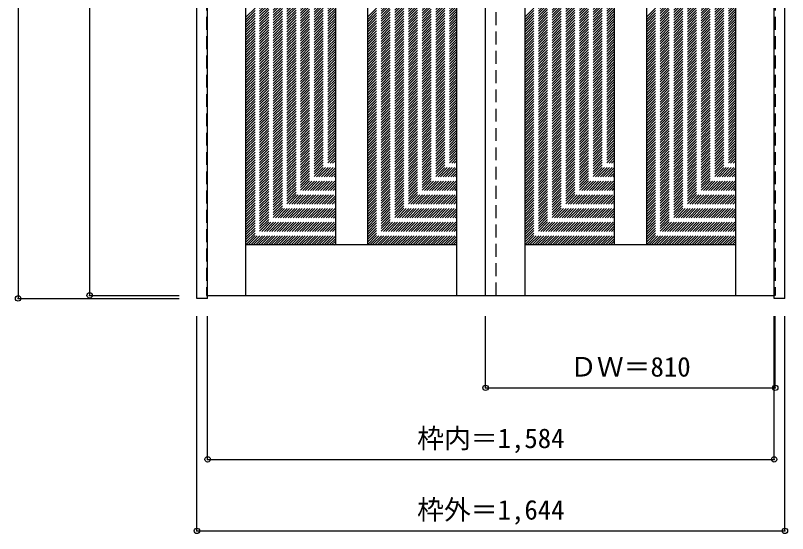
# Model space of a CAD drawing. Units: millimetres, scale not verified. Extents: x -1358 to 888, y -1727 to 1173.
# Drawn here: x -1271 to 888, y -1727 to -278 of the extents above; entities that cross this region are included whole.
import ezdxf
from ezdxf.enums import TextEntityAlignment as Align

# ---------------------------------------------------------------- set-up
doc = ezdxf.new("R2010")
doc.units = ezdxf.units.MM
doc.header["$LTSCALE"] = 30
doc.header["$PDMODE"] = 32
doc.header["$PDSIZE"] = 15
doc.linetypes.add('DASHED1', pattern=[1.8, 1.2, -0.6])
doc.layers.add('0-0', color=4, linetype='DASHED1')
doc.layers.add('0-1_寸法', color=7, linetype='Continuous')
doc.styles.add('ＭＳ ゴシック', font='')
doc.styles.get('ＭＳ ゴシック').set_extended_font_data('MS Gothic')

msp = doc.modelspace()

# ---------------------------------------------------------------- linework, layer by layer
at = {"layer": '0-0', "color": 3, "linetype": 'Continuous'}
for p, q in [((-763.76, -1069.67), (-763.76, 1165.83)), ((-733.76, -1069.67), (-733.76, 1165.83)), ((850.24, -1060.63), (850.24, 1165.83)), ((880.24, -1069.67), (880.24, 1165.83)), ((-626.76, -1061.17), (-626.76, 1121.83)), ((-36.76, -1061.17), (-36.76, 1121.83)), ((43.24, -1061.17), (43.24, 1121.83)), ((153.24, 1121.83), (153.24, -1061.17)), ((743.24, -1061.17), (743.24, 1121.83)), ((-376.76, 986.83), (-376.76, -920.17)), ((-286.76, 986.83), (-286.76, -920.17)), ((403.24, 986.83), (403.24, -920.17)), ((493.24, 986.83), (493.24, -920.17)), ((-36.76, -920.17), (-626.76, -920.17)), ((743.24, -920.17), (153.24, -920.17)), ((-733.76, -1069.67), (-763.76, -1069.67)), ((-733.76, -1061.17), (850.24, -1061.17)), ((850.24, -1060.97), (850.24, -1060.63))]:
    msp.add_line(p, q, dxfattribs=at)
at = {"layer": '0-0'}
for p, q in [((-736.76, 1121.83), (-736.76, -1061.17)), ((73.24, -1061.17), (73.24, 1121.83)), ((853.24, 1121.83), (853.24, -1061.17)), ((-626.76, -282.99), (-376.76, -32.99)), ((-626.76, -290.06), (-376.76, -40.06)), ((-286.76, -282.99), (-36.76, -32.99)), ((-286.76, -290.06), (-36.76, -40.06)), ((153.24, -282.99), (403.24, -32.99)), ((153.24, -290.06), (403.24, -40.06)), ((493.24, -282.99), (743.24, -32.99)), ((493.24, -290.06), (743.24, -40.06)), ((-626.76, -297.13), (-376.76, -47.13)), ((-626.76, -304.2), (-376.76, -54.2)), ((-626.76, -311.27), (-376.76, -61.27)), ((-286.76, -297.13), (-36.76, -47.13)), ((-286.76, -304.2), (-36.76, -54.2)), ((-286.76, -311.27), (-36.76, -61.27)), ((153.24, -297.13), (403.24, -47.13)), ((153.24, -304.2), (403.24, -54.2)), ((153.24, -311.27), (403.24, -61.27)), ((493.24, -297.13), (743.24, -47.13)), ((493.24, -304.2), (743.24, -54.2)), ((493.24, -311.27), (743.24, -61.27)), ((-626.76, -318.35), (-376.76, -68.35)), ((-626.76, -325.42), (-376.76, -75.42)), ((-626.76, -332.49), (-376.76, -82.49)), ((-286.76, -318.35), (-36.76, -68.35)), ((-286.76, -325.42), (-36.76, -75.42)), ((-286.76, -332.49), (-36.76, -82.49)), ((153.24, -318.35), (403.24, -68.35)), ((153.24, -325.42), (403.24, -75.42)), ((153.24, -332.49), (403.24, -82.49)), ((493.24, -318.35), (743.24, -68.35)), ((493.24, -325.42), (743.24, -75.42)), ((493.24, -332.49), (743.24, -82.49)), ((-626.76, -339.56), (-376.76, -89.56)), ((-626.76, -346.63), (-376.76, -96.63)), ((-626.76, -353.7), (-376.76, -103.7)), ((-286.76, -339.56), (-36.76, -89.56)), ((-286.76, -346.63), (-36.76, -96.63)), ((-286.76, -353.7), (-36.76, -103.7)), ((153.24, -339.56), (403.24, -89.56)), ((153.24, -346.63), (403.24, -96.63)), ((153.24, -353.7), (403.24, -103.7)), ((493.24, -339.56), (743.24, -89.56)), ((493.24, -346.63), (743.24, -96.63)), ((493.24, -353.7), (743.24, -103.7)), ((-626.76, -360.77), (-376.76, -110.77)), ((-626.76, -367.84), (-376.76, -117.84)), ((-626.76, -374.91), (-376.76, -124.91)), ((-286.76, -360.77), (-36.76, -110.77)), ((-286.76, -367.84), (-36.76, -117.84)), ((-286.76, -374.91), (-36.76, -124.91)), ((153.24, -360.77), (403.24, -110.77)), ((153.24, -367.84), (403.24, -117.84)), ((153.24, -374.91), (403.24, -124.91)), ((493.24, -360.77), (743.24, -110.77)), ((493.24, -367.84), (743.24, -117.84)), ((493.24, -374.91), (743.24, -124.91)), ((-626.76, -381.98), (-376.76, -131.98)), ((-626.76, -389.06), (-376.76, -139.06)), ((-626.76, -396.13), (-376.76, -146.13)), ((-286.76, -381.98), (-36.76, -131.98)), ((-286.76, -389.06), (-36.76, -139.06)), ((-286.76, -396.13), (-36.76, -146.13)), ((153.24, -381.98), (403.24, -131.98)), ((153.24, -389.06), (403.24, -139.06)), ((153.24, -396.13), (403.24, -146.13)), ((493.24, -381.98), (743.24, -131.98)), ((493.24, -389.06), (743.24, -139.06)), ((493.24, -396.13), (743.24, -146.13)), ((-626.76, -403.2), (-376.76, -153.2)), ((-626.76, -410.27), (-376.76, -160.27)), ((-626.76, -417.34), (-376.76, -167.34)), ((-286.76, -403.2), (-36.76, -153.2)), ((-286.76, -410.27), (-36.76, -160.27)), ((-286.76, -417.34), (-36.76, -167.34)), ((153.24, -403.2), (403.24, -153.2)), ((153.24, -410.27), (403.24, -160.27)), ((153.24, -417.34), (403.24, -167.34)), ((493.24, -403.2), (743.24, -153.2)), ((493.24, -410.27), (743.24, -160.27)), ((493.24, -417.34), (743.24, -167.34)), ((-626.76, -424.41), (-376.76, -174.41)), ((-626.76, -431.48), (-376.76, -181.48)), ((-626.76, -438.55), (-376.76, -188.55)), ((-286.76, -424.41), (-36.76, -174.41)), ((-286.76, -431.48), (-36.76, -181.48)), ((-286.76, -438.55), (-36.76, -188.55)), ((153.24, -424.41), (403.24, -174.41)), ((153.24, -431.48), (403.24, -181.48)), ((153.24, -438.55), (403.24, -188.55)), ((493.24, -424.41), (743.24, -174.41)), ((493.24, -431.48), (743.24, -181.48)), ((493.24, -438.55), (743.24, -188.55)), ((-626.76, -445.62), (-376.76, -195.62)), ((-626.76, -452.7), (-376.76, -202.7)), ((-626.76, -459.77), (-376.76, -209.77)), ((-286.76, -445.62), (-36.76, -195.62)), ((-286.76, -452.7), (-36.76, -202.7)), ((-286.76, -459.77), (-36.76, -209.77)), ((153.24, -445.62), (403.24, -195.62)), ((153.24, -452.7), (403.24, -202.7)), ((153.24, -459.77), (403.24, -209.77)), ((493.24, -445.62), (743.24, -195.62)), ((493.24, -452.7), (743.24, -202.7)), ((493.24, -459.77), (743.24, -209.77)), ((-626.76, -466.84), (-376.76, -216.84)), ((-626.76, -473.91), (-376.76, -223.91)), ((-626.76, -480.98), (-376.76, -230.98)), ((-286.76, -466.84), (-36.76, -216.84)), ((-286.76, -473.91), (-36.76, -223.91)), ((-286.76, -480.98), (-36.76, -230.98)), ((153.24, -466.84), (403.24, -216.84)), ((153.24, -473.91), (403.24, -223.91)), ((153.24, -480.98), (403.24, -230.98)), ((493.24, -466.84), (743.24, -216.84)), ((493.24, -473.91), (743.24, -223.91)), ((493.24, -480.98), (743.24, -230.98)), ((-626.76, -488.05), (-376.76, -238.05)), ((-626.76, -495.12), (-376.76, -245.12)), ((-626.76, -502.19), (-376.76, -252.19)), ((-286.76, -488.05), (-36.76, -238.05)), ((-286.76, -495.12), (-36.76, -245.12)), ((-286.76, -502.19), (-36.76, -252.19)), ((153.24, -488.05), (403.24, -238.05)), ((153.24, -495.12), (403.24, -245.12)), ((153.24, -502.19), (403.24, -252.19)), ((493.24, -488.05), (743.24, -238.05)), ((493.24, -495.12), (743.24, -245.12)), ((493.24, -502.19), (743.24, -252.19)), ((-626.76, -509.26), (-376.76, -259.26)), ((-626.76, -516.34), (-376.76, -266.34)), ((-626.76, -523.41), (-376.76, -273.41)), ((-626.76, -530.48), (-376.76, -280.48)), ((-286.76, -509.26), (-36.76, -259.26)), ((-286.76, -516.34), (-36.76, -266.34)), ((-286.76, -523.41), (-36.76, -273.41)), ((-286.76, -530.48), (-36.76, -280.48)), ((153.24, -509.26), (403.24, -259.26)), ((153.24, -516.34), (403.24, -266.34)), ((153.24, -523.41), (403.24, -273.41)), ((153.24, -530.48), (403.24, -280.48)), ((493.24, -509.26), (743.24, -259.26)), ((493.24, -516.34), (743.24, -266.34)), ((493.24, -523.41), (743.24, -273.41)), ((493.24, -530.48), (743.24, -280.48)), ((-626.76, -537.55), (-376.76, -287.55)), ((-626.76, -544.62), (-376.76, -294.62)), ((-626.76, -551.69), (-376.76, -301.69)), ((-286.76, -537.55), (-36.76, -287.55)), ((-286.76, -544.62), (-36.76, -294.62)), ((-286.76, -551.69), (-36.76, -301.69)), ((153.24, -537.55), (403.24, -287.55)), ((153.24, -544.62), (403.24, -294.62)), ((153.24, -551.69), (403.24, -301.69)), ((493.24, -537.55), (743.24, -287.55)), ((493.24, -544.62), (743.24, -294.62)), ((493.24, -551.69), (743.24, -301.69)), ((-626.76, -558.76), (-376.76, -308.76)), ((-626.76, -565.83), (-376.76, -315.83)), ((-626.76, -572.9), (-376.76, -322.9)), ((-286.76, -558.76), (-36.76, -308.76)), ((-286.76, -565.83), (-36.76, -315.83)), ((-286.76, -572.9), (-36.76, -322.9)), ((153.24, -558.76), (403.24, -308.76)), ((153.24, -565.83), (403.24, -315.83)), ((153.24, -572.9), (403.24, -322.9)), ((493.24, -558.76), (743.24, -308.76)), ((493.24, -565.83), (743.24, -315.83)), ((493.24, -572.9), (743.24, -322.9)), ((-626.76, -579.97), (-376.76, -329.97)), ((-626.76, -587.05), (-376.76, -337.05)), ((-626.76, -594.12), (-376.76, -344.12)), ((-286.76, -579.97), (-36.76, -329.97)), ((-286.76, -587.05), (-36.76, -337.05)), ((-286.76, -594.12), (-36.76, -344.12)), ((153.24, -579.97), (403.24, -329.97)), ((153.24, -587.05), (403.24, -337.05)), ((153.24, -594.12), (403.24, -344.12)), ((493.24, -579.97), (743.24, -329.97)), ((493.24, -587.05), (743.24, -337.05)), ((493.24, -594.12), (743.24, -344.12)), ((-626.76, -601.19), (-376.76, -351.19)), ((-626.76, -608.26), (-376.76, -358.26)), ((-626.76, -615.33), (-376.76, -365.33)), ((-286.76, -601.19), (-36.76, -351.19)), ((-286.76, -608.26), (-36.76, -358.26)), ((-286.76, -615.33), (-36.76, -365.33)), ((153.24, -601.19), (403.24, -351.19)), ((153.24, -608.26), (403.24, -358.26)), ((153.24, -615.33), (403.24, -365.33)), ((493.24, -601.19), (743.24, -351.19)), ((493.24, -608.26), (743.24, -358.26)), ((493.24, -615.33), (743.24, -365.33)), ((-626.76, -622.4), (-376.76, -372.4)), ((-626.76, -629.47), (-376.76, -379.47)), ((-626.76, -636.54), (-376.76, -386.54)), ((-286.76, -622.4), (-36.76, -372.4)), ((-286.76, -629.47), (-36.76, -379.47)), ((-286.76, -636.54), (-36.76, -386.54)), ((153.24, -622.4), (403.24, -372.4)), ((153.24, -629.47), (403.24, -379.47)), ((153.24, -636.54), (403.24, -386.54)), ((493.24, -622.4), (743.24, -372.4)), ((493.24, -629.47), (743.24, -379.47)), ((493.24, -636.54), (743.24, -386.54)), ((-626.76, -643.61), (-376.76, -393.61)), ((-626.76, -650.69), (-376.76, -400.69)), ((-626.76, -657.76), (-376.76, -407.76)), ((-286.76, -643.61), (-36.76, -393.61)), ((-286.76, -650.69), (-36.76, -400.69)), ((-286.76, -657.76), (-36.76, -407.76)), ((153.24, -643.61), (403.24, -393.61)), ((153.24, -650.69), (403.24, -400.69)), ((153.24, -657.76), (403.24, -407.76)), ((493.24, -643.61), (743.24, -393.61)), ((493.24, -650.69), (743.24, -400.69)), ((493.24, -657.76), (743.24, -407.76)), ((-626.76, -664.83), (-376.76, -414.83)), ((-626.76, -671.9), (-376.76, -421.9)), ((-626.76, -678.97), (-376.76, -428.97)), ((-286.76, -664.83), (-36.76, -414.83)), ((-286.76, -671.9), (-36.76, -421.9)), ((-286.76, -678.97), (-36.76, -428.97)), ((153.24, -664.83), (403.24, -414.83)), ((153.24, -671.9), (403.24, -421.9)), ((153.24, -678.97), (403.24, -428.97)), ((493.24, -664.83), (743.24, -414.83)), ((493.24, -671.9), (743.24, -421.9)), ((493.24, -678.97), (743.24, -428.97)), ((-626.76, -686.04), (-376.76, -436.04)), ((-626.76, -693.11), (-376.76, -443.11)), ((-626.76, -700.18), (-376.76, -450.18)), ((-286.76, -686.04), (-36.76, -436.04)), ((-286.76, -693.11), (-36.76, -443.11)), ((-286.76, -700.18), (-36.76, -450.18)), ((153.24, -686.04), (403.24, -436.04)), ((153.24, -693.11), (403.24, -443.11)), ((153.24, -700.18), (403.24, -450.18)), ((493.24, -686.04), (743.24, -436.04)), ((493.24, -693.11), (743.24, -443.11)), ((493.24, -700.18), (743.24, -450.18)), ((-626.76, -707.25), (-376.76, -457.25)), ((-626.76, -714.33), (-376.76, -464.33)), ((-626.76, -721.4), (-376.76, -471.4)), ((-286.76, -707.25), (-36.76, -457.25)), ((-286.76, -714.33), (-36.76, -464.33)), ((-286.76, -721.4), (-36.76, -471.4)), ((153.24, -707.25), (403.24, -457.25)), ((153.24, -714.33), (403.24, -464.33)), ((153.24, -721.4), (403.24, -471.4)), ((493.24, -707.25), (743.24, -457.25)), ((493.24, -714.33), (743.24, -464.33)), ((493.24, -721.4), (743.24, -471.4)), ((-626.76, -728.47), (-376.76, -478.47)), ((-626.76, -735.54), (-376.76, -485.54)), ((-626.76, -742.61), (-376.76, -492.61)), ((-286.76, -728.47), (-36.76, -478.47)), ((-286.76, -735.54), (-36.76, -485.54)), ((-286.76, -742.61), (-36.76, -492.61)), ((153.24, -728.47), (403.24, -478.47)), ((153.24, -735.54), (403.24, -485.54)), ((153.24, -742.61), (403.24, -492.61)), ((493.24, -728.47), (743.24, -478.47)), ((493.24, -735.54), (743.24, -485.54)), ((493.24, -742.61), (743.24, -492.61)), ((-626.76, -749.68), (-376.76, -499.68)), ((-626.76, -756.75), (-376.76, -506.75)), ((-626.76, -763.82), (-376.76, -513.82)), ((-286.76, -749.68), (-36.76, -499.68)), ((-286.76, -756.75), (-36.76, -506.75)), ((-286.76, -763.82), (-36.76, -513.82)), ((153.24, -749.68), (403.24, -499.68)), ((153.24, -756.75), (403.24, -506.75)), ((153.24, -763.82), (403.24, -513.82)), ((493.24, -749.68), (743.24, -499.68)), ((493.24, -756.75), (743.24, -506.75)), ((493.24, -763.82), (743.24, -513.82)), ((-626.76, -770.89), (-376.76, -520.89)), ((-626.76, -777.96), (-376.76, -527.96)), ((-626.76, -785.04), (-376.76, -535.04)), ((-286.76, -770.89), (-36.76, -520.89)), ((-286.76, -777.96), (-36.76, -527.96)), ((-286.76, -785.04), (-36.76, -535.04)), ((153.24, -770.89), (403.24, -520.89)), ((153.24, -777.96), (403.24, -527.96)), ((153.24, -785.04), (403.24, -535.04)), ((493.24, -770.89), (743.24, -520.89)), ((493.24, -777.96), (743.24, -527.96)), ((493.24, -785.04), (743.24, -535.04)), ((-626.76, -792.11), (-376.76, -542.11)), ((-626.76, -799.18), (-376.76, -549.18)), ((-626.76, -806.25), (-376.76, -556.25)), ((-286.76, -792.11), (-36.76, -542.11)), ((-286.76, -799.18), (-36.76, -549.18)), ((-286.76, -806.25), (-36.76, -556.25)), ((153.24, -792.11), (403.24, -542.11)), ((153.24, -799.18), (403.24, -549.18)), ((153.24, -806.25), (403.24, -556.25)), ((493.24, -792.11), (743.24, -542.11)), ((493.24, -799.18), (743.24, -549.18)), ((493.24, -806.25), (743.24, -556.25)), ((-626.76, -813.32), (-376.76, -563.32)), ((-626.76, -820.39), (-376.76, -570.39)), ((-626.76, -827.46), (-376.76, -577.46)), ((-286.76, -813.32), (-36.76, -563.32)), ((-286.76, -820.39), (-36.76, -570.39)), ((-286.76, -827.46), (-36.76, -577.46)), ((153.24, -813.32), (403.24, -563.32)), ((153.24, -820.39), (403.24, -570.39)), ((153.24, -827.46), (403.24, -577.46)), ((493.24, -813.32), (743.24, -563.32)), ((493.24, -820.39), (743.24, -570.39)), ((493.24, -827.46), (743.24, -577.46)), ((-626.76, -834.53), (-376.76, -584.53)), ((-626.76, -841.6), (-376.76, -591.6)), ((-626.76, -848.68), (-376.76, -598.68)), ((-286.76, -834.53), (-36.76, -584.53)), ((-286.76, -841.6), (-36.76, -591.6)), ((-286.76, -848.68), (-36.76, -598.68)), ((153.24, -834.53), (403.24, -584.53)), ((153.24, -841.6), (403.24, -591.6)), ((153.24, -848.68), (403.24, -598.68)), ((493.24, -834.53), (743.24, -584.53)), ((493.24, -841.6), (743.24, -591.6)), ((493.24, -848.68), (743.24, -598.68)), ((-626.76, -855.75), (-376.76, -605.75)), ((-626.76, -862.82), (-376.76, -612.82)), ((-626.76, -869.89), (-376.76, -619.89)), ((-286.76, -855.75), (-36.76, -605.75)), ((-286.76, -862.82), (-36.76, -612.82)), ((-286.76, -869.89), (-36.76, -619.89)), ((153.24, -855.75), (403.24, -605.75)), ((153.24, -862.82), (403.24, -612.82)), ((153.24, -869.89), (403.24, -619.89)), ((493.24, -855.75), (743.24, -605.75)), ((493.24, -862.82), (743.24, -612.82)), ((493.24, -869.89), (743.24, -619.89)), ((-626.76, -876.96), (-376.76, -626.96)), ((-626.76, -884.03), (-376.76, -634.03)), ((-626.76, -891.1), (-376.76, -641.1)), ((-286.76, -876.96), (-36.76, -626.96)), ((-286.76, -884.03), (-36.76, -634.03)), ((-286.76, -891.1), (-36.76, -641.1)), ((153.24, -876.96), (403.24, -626.96)), ((153.24, -884.03), (403.24, -634.03)), ((153.24, -891.1), (403.24, -641.1)), ((493.24, -876.96), (743.24, -626.96)), ((493.24, -884.03), (743.24, -634.03)), ((493.24, -891.1), (743.24, -641.1)), ((-626.76, -898.17), (-376.76, -648.17)), ((-626.76, -905.24), (-376.76, -655.24)), ((-626.76, -912.32), (-376.76, -662.32)), ((-286.76, -898.17), (-36.76, -648.17)), ((-286.76, -905.24), (-36.76, -655.24)), ((-286.76, -912.32), (-36.76, -662.32)), ((153.24, -898.17), (403.24, -648.17)), ((153.24, -905.24), (403.24, -655.24)), ((153.24, -912.32), (403.24, -662.32)), ((493.24, -898.17), (743.24, -648.17)), ((493.24, -905.24), (743.24, -655.24)), ((493.24, -912.32), (743.24, -662.32)), ((-626.76, -919.39), (-376.76, -669.39)), ((-620.47, -920.17), (-376.76, -676.46)), ((-613.4, -920.17), (-376.76, -683.53)), ((-606.33, -920.17), (-376.76, -690.6)), ((-286.76, -919.39), (-36.76, -669.39)), ((-280.47, -920.17), (-36.76, -676.46)), ((-273.4, -920.17), (-36.76, -683.53)), ((-266.33, -920.17), (-36.76, -690.6)), ((153.24, -919.39), (403.24, -669.39)), ((159.53, -920.17), (403.24, -676.46)), ((166.6, -920.17), (403.24, -683.53)), ((173.67, -920.17), (403.24, -690.6)), ((493.24, -919.39), (743.24, -669.39)), ((499.53, -920.17), (743.24, -676.46)), ((506.6, -920.17), (743.24, -683.53)), ((513.67, -920.17), (743.24, -690.6)), ((-599.26, -920.17), (-376.76, -697.67)), ((-592.19, -920.17), (-376.76, -704.74)), ((-585.11, -920.17), (-376.76, -711.81)), ((-259.26, -920.17), (-36.76, -697.67)), ((-252.19, -920.17), (-36.76, -704.74)), ((-245.11, -920.17), (-36.76, -711.81)), ((180.74, -920.17), (403.24, -697.67)), ((187.81, -920.17), (403.24, -704.74)), ((194.89, -920.17), (403.24, -711.81)), ((520.74, -920.17), (743.24, -697.67)), ((527.81, -920.17), (743.24, -704.74)), ((534.89, -920.17), (743.24, -711.81)), ((-578.04, -920.17), (-376.76, -718.88)), ((-570.97, -920.17), (-376.76, -725.95)), ((-563.9, -920.17), (-376.76, -733.03)), ((-238.04, -920.17), (-36.76, -718.88)), ((-230.97, -920.17), (-36.76, -725.95)), ((-223.9, -920.17), (-36.76, -733.03)), ((201.96, -920.17), (403.24, -718.88)), ((209.03, -920.17), (403.24, -725.95)), ((216.1, -920.17), (403.24, -733.03)), ((541.96, -920.17), (743.24, -718.88)), ((549.03, -920.17), (743.24, -725.95)), ((556.1, -920.17), (743.24, -733.03)), ((-556.83, -920.17), (-376.76, -740.1)), ((-549.76, -920.17), (-376.76, -747.17)), ((-542.69, -920.17), (-376.76, -754.24)), ((-216.83, -920.17), (-36.76, -740.1)), ((-209.76, -920.17), (-36.76, -747.17)), ((-202.69, -920.17), (-36.76, -754.24)), ((223.17, -920.17), (403.24, -740.1)), ((230.24, -920.17), (403.24, -747.17)), ((237.31, -920.17), (403.24, -754.24)), ((563.17, -920.17), (743.24, -740.1)), ((570.24, -920.17), (743.24, -747.17)), ((577.31, -920.17), (743.24, -754.24)), ((-535.62, -920.17), (-376.76, -761.31)), ((-528.55, -920.17), (-376.76, -768.38)), ((-521.47, -920.17), (-376.76, -775.45)), ((-195.62, -920.17), (-36.76, -761.31)), ((-188.55, -920.17), (-36.76, -768.38)), ((-181.47, -920.17), (-36.76, -775.45)), ((244.38, -920.17), (403.24, -761.31)), ((251.45, -920.17), (403.24, -768.38)), ((258.53, -920.17), (403.24, -775.45)), ((584.38, -920.17), (743.24, -761.31)), ((591.45, -920.17), (743.24, -768.38)), ((598.53, -920.17), (743.24, -775.45)), ((-514.4, -920.17), (-376.76, -782.52)), ((-507.33, -920.17), (-376.76, -789.59)), ((-500.26, -920.17), (-376.76, -796.67)), ((-174.4, -920.17), (-36.76, -782.52)), ((-167.33, -920.17), (-36.76, -789.59)), ((-160.26, -920.17), (-36.76, -796.67)), ((265.6, -920.17), (403.24, -782.52)), ((272.67, -920.17), (403.24, -789.59)), ((279.74, -920.17), (403.24, -796.67)), ((605.6, -920.17), (743.24, -782.52)), ((612.67, -920.17), (743.24, -789.59)), ((619.74, -920.17), (743.24, -796.67)), ((-493.19, -920.17), (-376.76, -803.74)), ((-486.12, -920.17), (-376.76, -810.81)), ((-479.05, -920.17), (-376.76, -817.88)), ((-153.19, -920.17), (-36.76, -803.74)), ((-146.12, -920.17), (-36.76, -810.81)), ((-139.05, -920.17), (-36.76, -817.88)), ((286.81, -920.17), (403.24, -803.74)), ((293.88, -920.17), (403.24, -810.81)), ((300.95, -920.17), (403.24, -817.88)), ((626.81, -920.17), (743.24, -803.74)), ((633.88, -920.17), (743.24, -810.81)), ((640.95, -920.17), (743.24, -817.88)), ((-471.98, -920.17), (-376.76, -824.95)), ((-464.91, -920.17), (-376.76, -832.02)), ((-457.83, -920.17), (-376.76, -839.09)), ((-131.98, -920.17), (-36.76, -824.95)), ((-124.91, -920.17), (-36.76, -832.02)), ((-117.83, -920.17), (-36.76, -839.09)), ((308.02, -920.17), (403.24, -824.95)), ((315.09, -920.17), (403.24, -832.02)), ((322.17, -920.17), (403.24, -839.09)), ((648.02, -920.17), (743.24, -824.95)), ((655.09, -920.17), (743.24, -832.02)), ((662.17, -920.17), (743.24, -839.09)), ((-450.76, -920.17), (-376.76, -846.16)), ((-443.69, -920.17), (-376.76, -853.23)), ((-436.62, -920.17), (-376.76, -860.3)), ((-110.76, -920.17), (-36.76, -846.16)), ((-103.69, -920.17), (-36.76, -853.23)), ((-96.62, -920.17), (-36.76, -860.3)), ((329.24, -920.17), (403.24, -846.16)), ((336.31, -920.17), (403.24, -853.23)), ((343.38, -920.17), (403.24, -860.3)), ((669.24, -920.17), (743.24, -846.16)), ((676.31, -920.17), (743.24, -853.23)), ((683.38, -920.17), (743.24, -860.3)), ((-429.55, -920.17), (-376.76, -867.38)), ((-422.48, -920.17), (-376.76, -874.45)), ((-415.41, -920.17), (-376.76, -881.52)), ((-89.55, -920.17), (-36.76, -867.38)), ((-82.48, -920.17), (-36.76, -874.45)), ((-75.41, -920.17), (-36.76, -881.52)), ((350.45, -920.17), (403.24, -867.38)), ((357.52, -920.17), (403.24, -874.45)), ((364.59, -920.17), (403.24, -881.52)), ((690.45, -920.17), (743.24, -867.38)), ((697.52, -920.17), (743.24, -874.45)), ((704.59, -920.17), (743.24, -881.52)), ((-408.34, -920.17), (-376.76, -888.59)), ((-401.27, -920.17), (-376.76, -895.66)), ((-394.2, -920.17), (-376.76, -902.73)), ((-68.34, -920.17), (-36.76, -888.59)), ((-61.27, -920.17), (-36.76, -895.66)), ((-54.2, -920.17), (-36.76, -902.73)), ((371.66, -920.17), (403.24, -888.59)), ((378.73, -920.17), (403.24, -895.66)), ((385.8, -920.17), (403.24, -902.73)), ((711.66, -920.17), (743.24, -888.59)), ((718.73, -920.17), (743.24, -895.66)), ((725.8, -920.17), (743.24, -902.73)), ((-387.12, -920.17), (-376.76, -909.8)), ((-380.05, -920.17), (-376.76, -916.87)), ((-47.12, -920.17), (-36.76, -909.8)), ((-40.05, -920.17), (-36.76, -916.87)), ((392.88, -920.17), (403.24, -909.8)), ((399.95, -920.17), (403.24, -916.87)), ((732.88, -920.17), (743.24, -909.8)), ((739.95, -920.17), (743.24, -916.87)), ((-736.76, -1061.17), (-733.76, -1061.17)), ((853.24, -1061.17), (850.24, -1061.17))]:
    msp.add_line(p, q, dxfattribs=at)
at = {"layer": '0-0', "color": 3, "linetype": 'Continuous'}
msp.add_lwpolyline([(880.24, -1069.67), (850.24, -1069.67), (850.24, -1060.97)], dxfattribs=at)
at = {"layer": '0-1_寸法', "color": 4}
for p, q in [((-1263.76, 1165.83), (-1263.76, -1069.67)), ((-1063.76, 1121.83), (-1063.76, -1061.17)), ((-1263.76, -1069.67), (-813.76, -1069.67)), ((-1063.76, -1061.17), (-813.76, -1061.17)), ((-763.76, -1719.67), (-763.76, -1119.67)), ((-733.76, -1519.67), (-733.76, -1119.67)), ((43.24, -1319.67), (43.24, -1119.67)), ((853.24, -1319.67), (853.24, -1119.67)), ((43.24, -1319.67), (853.24, -1319.67))]:
    msp.add_line(p, q, dxfattribs=at)
for points in [[(-763.76, -1719.67), (880.24, -1719.67), (880.24, -1119.67)], [(-733.76, -1519.67), (850.24, -1519.67), (850.24, -1119.67)]]:
    msp.add_lwpolyline(points, dxfattribs=at)
at = {"layer": '0-1_寸法'}
for p in [(-1063.76, -1061.17), (-1263.76, -1069.67), (43.24, -1319.67), (853.24, -1319.67), (-733.76, -1519.67), (850.24, -1519.67), (-763.76, -1719.67), (880.24, -1719.67)]:
    msp.add_point(p, dxfattribs=at)

# ---------------------------------------------------------------- texts
at = {"layer": '0-1_寸法', "style": 'ＭＳ ゴシック'}
for s, p in [('ＤＷ＝810', (279.49, -1304.67)), ('枠内＝1,584', (-148.01, -1504.67)), ('枠外＝1,644', (-148.01, -1704.67))]:
    msp.add_text(s, height=54.99, dxfattribs=at).set_placement(p, align=Align.BOTTOM_LEFT)

doc.saveas('drawing.dxf')
